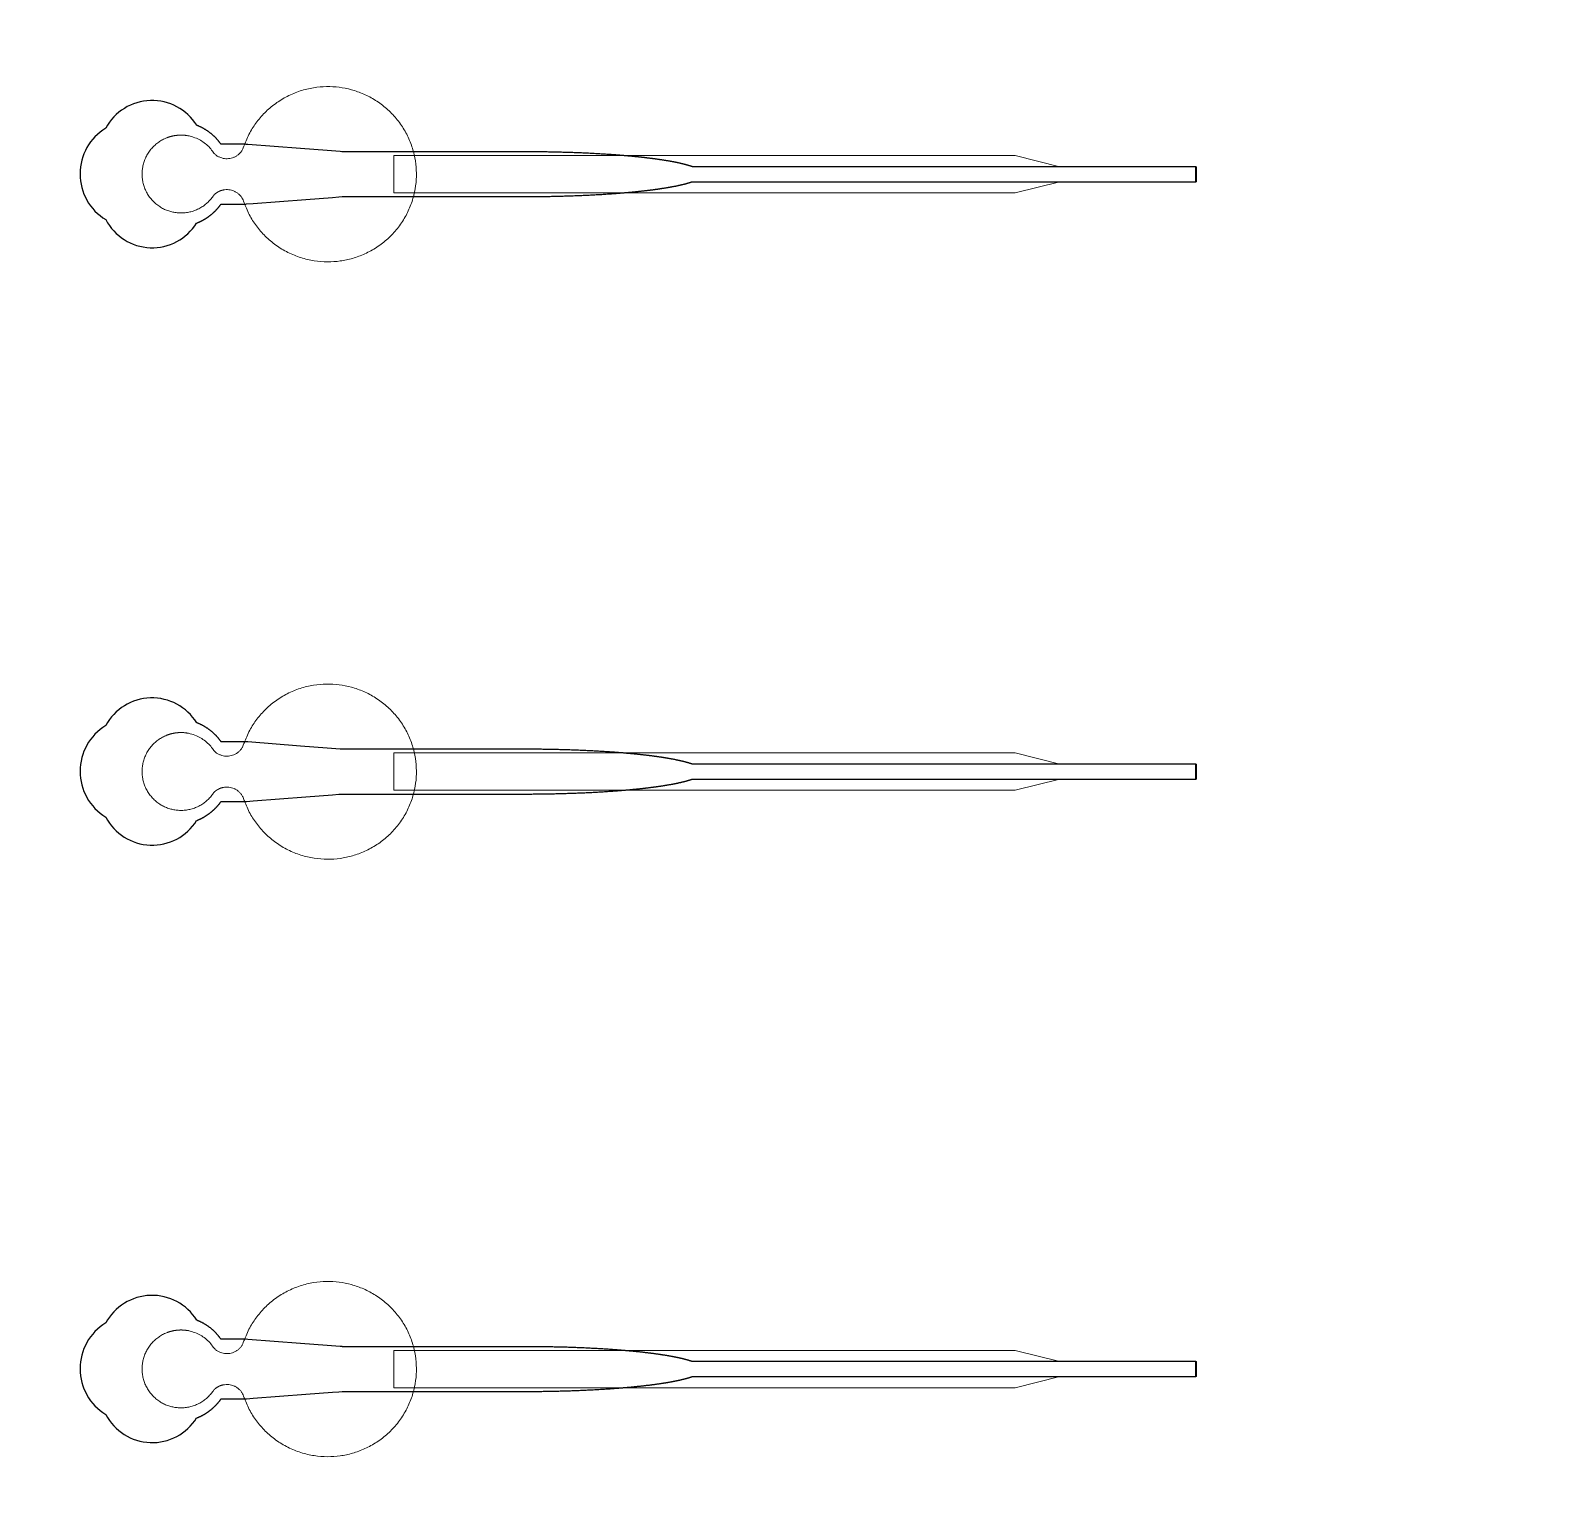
# Model space of a CAD drawing. Header units: inches. Extents: x -52997 to 52003, y -52254 to 52746.
# Drawn here: x 12272 to 17342, y 3389 to 8292 of the extents above; entities that cross this region are included whole.
import ezdxf

# ---------------------------------------------------------------- set-up
doc = ezdxf.new("R2010")
doc.units = ezdxf.units.IN
doc.header["$MEASUREMENT"] = 0
doc.layers.add('1', color=1, linetype='Continuous')
doc.layers.add('2', color=140, linetype='Continuous', lineweight=0)
doc.layers.add('3', color=90, linetype='Continuous', lineweight=0)

msp = doc.modelspace()

# ---------------------------------------------------------------- linework, layer by layer
at = {"layer": '1'}
for points in [[(-16283.4, -47485.7), (0, -47485.7), (16283.4, -47485.7, 5.999107)], [(-16250, -47285.7), (0, -47285.7), (16250, -47285.7, 5.986812)], [(-13685.8, -45485.7), (0, -45485.7), (13685.8, -45485.7, 6.794322)], [(12829.1, 7646.4), (12829.5, 7646.6), (12830.3, 7646.9), (12831.2, 7647.2), (12832, 7647.6), (12832.8, 7647.9), (12833.7, 7648.2), (12834.5, 7648.6), (12835.4, 7649), (12836.2, 7649.3), (12837.1, 7649.7), (12838, 7650.1), (12838.8, 7650.5), (12839.7, 7650.9), (12840.5, 7651.3), (12841.4, 7651.7), (12842.2, 7652.1), (12843.1, 7652.5), (12844, 7652.9), (12844.8, 7653.4), (12845.7, 7653.8), (12846.5, 7654.2), (12847.4, 7654.7), (12848.2, 7655.1), (12849.1, 7655.6), (12850, 7656.1), (12850.8, 7656.5), (12851.7, 7657), (12852.5, 7657.5), (12853.4, 7658), (12854.2, 7658.5), (12855.1, 7659), (12855.9, 7659.5), (12856.8, 7660), (12857.6, 7660.5), (12858.5, 7661), (12859.3, 7661.6), (12860.2, 7662.1), (12861, 7662.7), (12861.9, 7663.2), (12862.7, 7663.8), (12863.6, 7664.3), (12864.4, 7664.9), (12865.2, 7665.4), (12866.1, 7666), (12866.9, 7666.6), (12867.7, 7667.2), (12868.6, 7667.8), (12869.4, 7668.4), (12870.2, 7669), (12871, 7669.6), (12871.8, 7670.2), (12872.6, 7670.8), (12873.5, 7671.4), (12874.3, 7672), (12875.1, 7672.7), (12875.9, 7673.3), (12876.7, 7673.9), (12877.5, 7674.6), (12878.3, 7675.2), (12879, 7675.9), (12879.8, 7676.5), (12880.6, 7677.2), (12881.4, 7677.8), (12882.2, 7678.5), (12882.9, 7679.2), (12883.7, 7679.9), (12884.5, 7680.5), (12885.2, 7681.2), (12886, 7681.9), (12886.7, 7682.6), (12887.5, 7683.3), (12888.2, 7684), (12888.9, 7684.7), (12889.7, 7685.4), (12890.4, 7686.1), (12891.1, 7686.8), (12891.8, 7687.5), (12892.5, 7688.3), (12893.2, 7689), (12893.9, 7689.7), (12894.6, 7690.4), (12895.3, 7691.2), (12896, 7691.9), (12896.7, 7692.6), (12897.3, 7693.4), (12898, 7694.1), (12898.7, 7694.8), (12899.3, 7695.6), (12900, 7696.3), (12900.6, 7697.1), (12901.3, 7697.8), (12901.9, 7698.6), (12902.5, 7699.3), (12903.2, 7700.1), (12903.8, 7700.9), (12904.4, 7701.6), (12905, 7702.4), (12905.6, 7703.1), (12906.2, 7703.9), (12906.8, 7704.7), (12907.3, 7705.4), (12907.9, 7706.2), (12908.5, 7707), (12909, 7707.7), (12909.6, 7708.5), (12910.1, 7709.3), (12910.7, 7710), (12954.3, 7710), (12976.1, 7710), (12987, 7710), (12989.7, 7710), (12991, 7710), (12991.1, 7710), (12991.1, 7710), (12991.1, 7710), (12991.1, 7710), (12991.1, 7710.1), (12991.2, 7710.1), (12991.6, 7710.1), (12992.2, 7710.1), (12993.6, 7710.2), (12996.4, 7710.5), (13018.5, 7712.1), (13195.1, 7725.7), (13283.4, 7732.5), (13305.5, 7734.2), (13316.6, 7735), (13316.9, 7735), (13317, 7735), (13317, 7735), (13317.1, 7735), (13317.2, 7735), (13317.5, 7735), (13578, 7735), (13584.3, 7735), (13596.9, 7735), (13697.4, 7735), (13898.4, 7735), (13911, 7735), (13917.3, 7735), (13920.4, 7735), (13922, 7735), (13922.4, 7735), (13922.6, 7735), (13922.7, 7735), (13922.7, 7735), (13922.7, 7735), (13922.8, 7735), (13923.3, 7735), (13927.9, 7735.1), (13932.5, 7735.1), (13937.1, 7735.1), (13941.8, 7735.1), (13946.4, 7735.1), (13951.1, 7735.1), (13955.7, 7735.2), (13960.4, 7735.2), (13965.1, 7735.2), (13969.8, 7735.3), (13974.5, 7735.3), (13979.2, 7735.4), (13984, 7735.4), (13988.7, 7735.5), (13993.5, 7735.6), (13998.2, 7735.6), (14003, 7735.7), (14007.8, 7735.8), (14012.6, 7735.9), (14017.3, 7736), (14022.1, 7736.1), (14026.9, 7736.2), (14031.8, 7736.3), (14036.6, 7736.4), (14041.4, 7736.5), (14046.2, 7736.7), (14051, 7736.8), (14055.9, 7736.9), (14060.7, 7737.1), (14065.5, 7737.2), (14070.3, 7737.4), (14075.2, 7737.5), (14080, 7737.7), (14084.8, 7737.8), (14089.7, 7738), (14094.5, 7738.2), (14099.3, 7738.4), (14104.2, 7738.6), (14109, 7738.8), (14113.8, 7739), (14118.6, 7739.2), (14123.4, 7739.4), (14128.2, 7739.6), (14133, 7739.8), (14137.8, 7740), (14142.6, 7740.3), (14147.4, 7740.5), (14152.2, 7740.7), (14156.9, 7741), (14161.7, 7741.3), (14166.4, 7741.5), (14171.1, 7741.8), (14175.9, 7742), (14180.6, 7742.3), (14185.3, 7742.6), (14189.9, 7742.9), (14194.6, 7743.2), (14199.3, 7743.5), (14203.9, 7743.8), (14208.5, 7744.1), (14213.1, 7744.4), (14217.7, 7744.7), (14222.3, 7745.1), (14224.6, 7745.2), (14226.8, 7745.4), (14229.1, 7745.6), (14231.4, 7745.7), (14233.6, 7745.9), (14235.9, 7746.1), (14238.1, 7746.2), (14240.4, 7746.4), (14242.6, 7746.6), (14244.9, 7746.8), (14247.1, 7747), (14249.3, 7747.1), (14251.5, 7747.3), (14253.8, 7747.5), (14256, 7747.7), (14258.2, 7747.9), (14260.4, 7748.1), (14262.6, 7748.2), (14264.8, 7748.4), (14266.9, 7748.6), (14269.1, 7748.8), (14271.3, 7749), (14273.4, 7749.2), (14275.6, 7749.4), (14277.7, 7749.6), (14279.9, 7749.8), (14282, 7750), (14284.2, 7750.2), (14286.3, 7750.4), (14288.4, 7750.6), (14290.5, 7750.8), (14292.6, 7751), (14294.7, 7751.2), (14296.8, 7751.4), (14298.9, 7751.6), (14301, 7751.8), (14303, 7752), (14305.1, 7752.3), (14307.2, 7752.5), (14309.2, 7752.7), (14311.3, 7752.9), (14313.3, 7753.1), (14315.3, 7753.3), (14317.3, 7753.6), (14319.3, 7753.8), (14321.3, 7754), (14323.3, 7754.2), (14325.3, 7754.4), (14327.3, 7754.7), (14329.3, 7754.9), (14331.2, 7755.1), (14333.2, 7755.3), (14335.2, 7755.6), (14337.1, 7755.8), (14339, 7756), (14341, 7756.3), (14342.9, 7756.5), (14344.8, 7756.7), (14346.7, 7757), (14348.6, 7757.2), (14350.5, 7757.5), (14352.3, 7757.7), (14354.2, 7757.9), (14356, 7758.2), (14357.9, 7758.4), (14359.7, 7758.7), (14361.6, 7758.9), (14363.4, 7759.1), (14365.2, 7759.4), (14367, 7759.6), (14368.8, 7759.9), (14370.6, 7760.1), (14372.4, 7760.4), (14374.1, 7760.6), (14375.9, 7760.9), (14377.6, 7761.1), (14379.4, 7761.4), (14381.1, 7761.7), (14382.8, 7761.9), (14384.5, 7762.2), (14386.2, 7762.4), (14387.9, 7762.7), (14389.6, 7762.9), (14391.3, 7763.2), (14392.9, 7763.5), (14394.6, 7763.7), (14396.2, 7764), (14397.9, 7764.2), (14399.5, 7764.5), (14401.1, 7764.8), (14402.7, 7765), (14404.3, 7765.3), (14405.9, 7765.6), (14407.5, 7765.8), (14409, 7766.1), (14410.6, 7766.4), (14412.1, 7766.7), (14413.6, 7766.9), (14415.2, 7767.2), (14416.7, 7767.5), (14418.2, 7767.7), (14419.7, 7768), (14421.2, 7768.3), (14422.6, 7768.6), (14424.1, 7768.8), (14425.5, 7769.1), (14427, 7769.4), (14428.4, 7769.7), (14429.8, 7770), (14431.2, 7770.2), (14432.6, 7770.5), (14434, 7770.8), (14435.4, 7771.1), (14436.8, 7771.4), (14438.1, 7771.6), (14439.5, 7771.9), (14440.8, 7772.2), (14442.1, 7772.5), (14443.4, 7772.8), (14444.7, 7773.1), (14446, 7773.4), (14447.3, 7773.6), (14448.6, 7773.9), (14449.8, 7774.2), (14451.1, 7774.5), (14452.3, 7774.8), (14453.5, 7775.1), (14454.7, 7775.4), (14456, 7775.7), (14457.1, 7776), (14458.3, 7776.2), (14459.5, 7776.5), (14460.7, 7776.8), (14461.8, 7777.1), (14462.9, 7777.4), (14464.1, 7777.7), (14465.2, 7778), (14466.3, 7778.3), (14467.4, 7778.6), (14468.5, 7778.9), (14469.5, 7779.2), (14470.6, 7779.5), (14471.6, 7779.8), (14472.7, 7780.1), (14473.7, 7780.4), (14474.7, 7780.7), (14475.7, 7781), (14476.7, 7781.2), (14477.7, 7781.5), (14478.7, 7781.8), (14479.6, 7782.1), (14480.6, 7782.4), (14481.5, 7782.7), (14482.5, 7783), (14483.4, 7783.3), (14484.3, 7783.6), (14485.2, 7783.9), (14486.1, 7784.2), (14486.9, 7784.5), (14488.3, 7785), (16174, 7784.8), (16174, 7835), (14488.4, 7835), (14488.1, 7835.1), (14487.3, 7835.4), (14486.4, 7835.8), (14485.5, 7836.1), (14484.6, 7836.4), (14483.7, 7836.7), (14482.8, 7837), (14481.9, 7837.3), (14480.9, 7837.6), (14480, 7837.8), (14479, 7838.1), (14478.1, 7838.4), (14477.1, 7838.7), (14476.1, 7839), (14475.1, 7839.3), (14474.1, 7839.6), (14473, 7839.9), (14472, 7840.2), (14471, 7840.5), (14469.9, 7840.8), (14468.8, 7841.1), (14467.7, 7841.4), (14466.6, 7841.7), (14465.5, 7842), (14464.4, 7842.3), (14463.3, 7842.6), (14462.2, 7842.9), (14461, 7843.2), (14459.9, 7843.5), (14458.7, 7843.8), (14457.5, 7844.1), (14456.3, 7844.4), (14455.1, 7844.6), (14453.9, 7844.9), (14452.7, 7845.2), (14451.4, 7845.5), (14450.2, 7845.8), (14448.9, 7846.1), (14447.7, 7846.4), (14446.4, 7846.7), (14445.1, 7847), (14443.8, 7847.2), (14442.5, 7847.5), (14441.1, 7847.8), (14439.8, 7848.1), (14438.5, 7848.4), (14437.1, 7848.7), (14435.8, 7848.9), (14434.4, 7849.2), (14433, 7849.5), (14431.6, 7849.8), (14430.2, 7850.1), (14428.8, 7850.3), (14427.3, 7850.6), (14425.9, 7850.9), (14424.4, 7851.2), (14423, 7851.5), (14421.5, 7851.7), (14420, 7852), (14418.5, 7852.3), (14417, 7852.6), (14415.5, 7852.8), (14414, 7853.1), (14412.5, 7853.4), (14410.9, 7853.7), (14409.4, 7853.9), (14407.8, 7854.2), (14406.2, 7854.5), (14404.7, 7854.7), (14403.1, 7855), (14401.5, 7855.3), (14399.8, 7855.5), (14398.2, 7855.8), (14396.6, 7856.1), (14394.9, 7856.3), (14393.3, 7856.6), (14391.6, 7856.8), (14390, 7857.1), (14388.3, 7857.4), (14386.6, 7857.6), (14384.9, 7857.9), (14383.2, 7858.1), (14381.5, 7858.4), (14379.7, 7858.6), (14378, 7858.9), (14376.2, 7859.2), (14374.5, 7859.4), (14372.7, 7859.7), (14370.9, 7859.9), (14369.2, 7860.2), (14367.4, 7860.4), (14365.6, 7860.7), (14363.8, 7860.9), (14361.9, 7861.1), (14360.1, 7861.4), (14358.3, 7861.6), (14356.4, 7861.9), (14354.6, 7862.1), (14352.7, 7862.4), (14350.8, 7862.6), (14349, 7862.8), (14347.1, 7863.1), (14345.2, 7863.3), (14343.3, 7863.5), (14341.3, 7863.8), (14339.4, 7864), (14337.5, 7864.2), (14335.6, 7864.5), (14333.6, 7864.7), (14331.7, 7864.9), (14329.7, 7865.2), (14327.7, 7865.4), (14325.7, 7865.6), (14323.8, 7865.8), (14321.8, 7866.1), (14319.8, 7866.3), (14317.7, 7866.5), (14315.7, 7866.7), (14313.7, 7866.9), (14311.7, 7867.2), (14309.6, 7867.4), (14307.6, 7867.6), (14305.5, 7867.8), (14303.5, 7868), (14301.4, 7868.2), (14299.3, 7868.4), (14297.3, 7868.6), (14295.2, 7868.9), (14293.1, 7869.1), (14291, 7869.3), (14288.9, 7869.5), (14286.8, 7869.7), (14284.6, 7869.9), (14282.5, 7870.1), (14280.4, 7870.3), (14278.2, 7870.5), (14276.1, 7870.7), (14273.9, 7870.9), (14271.8, 7871.1), (14269.6, 7871.2), (14267.4, 7871.4), (14265.3, 7871.6), (14263.1, 7871.8), (14260.9, 7872), (14258.7, 7872.2), (14256.5, 7872.4), (14254.3, 7872.6), (14252.1, 7872.7), (14249.9, 7872.9), (14247.7, 7873.1), (14245.4, 7873.3), (14243.2, 7873.5), (14241, 7873.6), (14238.7, 7873.8), (14236.5, 7874), (14234.2, 7874.2), (14232, 7874.3), (14229.7, 7874.5), (14227.5, 7874.7), (14225.2, 7874.8), (14220.6, 7875.2), (14216.1, 7875.5), (14211.5, 7875.8), (14206.9, 7876.1), (14202.3, 7876.4), (14197.6, 7876.7), (14193, 7877), (14188.3, 7877.3), (14183.7, 7877.6), (14179, 7877.9), (14174.3, 7878.1), (14169.6, 7878.4), (14164.9, 7878.7), (14160.1, 7878.9), (14155.4, 7879.2), (14150.6, 7879.4), (14145.9, 7879.7), (14141.1, 7879.9), (14136.4, 7880.1), (14131.6, 7880.4), (14126.8, 7880.6), (14122, 7880.8), (14117.2, 7881), (14112.4, 7881.2), (14107.6, 7881.4), (14102.8, 7881.6), (14098, 7881.8), (14093.2, 7882), (14088.4, 7882.1), (14083.6, 7882.3), (14078.8, 7882.5), (14074, 7882.6), (14069.2, 7882.8), (14064.4, 7882.9), (14059.6, 7883.1), (14054.8, 7883.2), (14050, 7883.3), (14045.2, 7883.5), (14040.4, 7883.6), (14035.6, 7883.7), (14030.8, 7883.8), (14026, 7883.9), (14021.2, 7884), (14016.5, 7884.1), (14011.7, 7884.2), (14007, 7884.3), (14002.2, 7884.4), (13997.5, 7884.5), (13992.7, 7884.5), (13988, 7884.6), (13983.3, 7884.7), (13978.6, 7884.7), (13973.9, 7884.8), (13969.2, 7884.8), (13964.6, 7884.9), (13959.9, 7884.9), (13955.3, 7884.9), (13950.6, 7885), (13946, 7885), (13941.4, 7885), (13936.8, 7885), (13934.5, 7885), (13933.9, 7885), (13933.7, 7885), (13933.5, 7885), (13933.3, 7885), (13931.7, 7885), (13925.3, 7885), (13912.6, 7885), (13861.6, 7885), (13657.7, 7885), (13606.7, 7885), (13581.2, 7885), (13574.8, 7885), (13573.2, 7885), (13317.5, 7885), (13317.1, 7885), (13317, 7885), (13317, 7885), (13316.9, 7885), (13316.9, 7885), (13316.5, 7885.1), (13315.1, 7885.2), (13309.6, 7885.6), (13265.5, 7889), (13177.1, 7895.8), (13000.5, 7909.3), (12995, 7909.8), (12992.2, 7910), (12991.5, 7910), (12991.2, 7910), (12991.1, 7910), (12991.1, 7910), (12991.1, 7910), (12991.1, 7910), (12991.1, 7910), (12991, 7910), (12990.7, 7910), (12988, 7910), (12982.5, 7910), (12971.6, 7910), (12949.8, 7910), (12928, 7910), (12917.1, 7910), (12911.7, 7910), (12911, 7910), (12910.8, 7910), (12910.7, 7910), (12910.7, 7910), (12910.7, 7910), (12910.7, 7910), (12910.7, 7910.1), (12910.3, 7910.6), (12909.5, 7911.8), (12908.7, 7912.9), (12907.8, 7914), (12907, 7915.1), (12906.1, 7916.2), (12905.3, 7917.4), (12904.4, 7918.5), (12903.5, 7919.6), (12902.6, 7920.7), (12901.7, 7921.8), (12900.8, 7922.9), (12899.8, 7924), (12898.9, 7925.1), (12897.9, 7926.2), (12896.9, 7927.3), (12896, 7928.3), (12895, 7929.4), (12893.9, 7930.5), (12892.9, 7931.6), (12891.9, 7932.6), (12890.8, 7933.7), (12889.8, 7934.7), (12888.7, 7935.8), (12887.6, 7936.8), (12886.5, 7937.8), (12885.4, 7938.9), (12884.3, 7939.9), (12883.1, 7940.9), (12882, 7941.9), (12880.8, 7942.9), (12879.7, 7943.9), (12878.5, 7944.9), (12877.3, 7945.8), (12876.1, 7946.8), (12874.9, 7947.7), (12873.7, 7948.7), (12872.4, 7949.6), (12871.2, 7950.6), (12869.9, 7951.5), (12868.7, 7952.4), (12867.4, 7953.3), (12866.1, 7954.2), (12864.9, 7955.1), (12863.6, 7955.9), (12862.3, 7956.8), (12860.9, 7957.6), (12859.6, 7958.5), (12858.3, 7959.3), (12857, 7960.1), (12855.6, 7960.9), (12854.3, 7961.7), (12852.9, 7962.5), (12851.5, 7963.2), (12850.2, 7964), (12848.8, 7964.7), (12847.4, 7965.5), (12846, 7966.2), (12844.6, 7966.9), (12843.2, 7967.6), (12841.8, 7968.2), (12840.4, 7968.9), (12839, 7969.6), (12837.6, 7970.2), (12836.2, 7970.8), (12834.7, 7971.4), (12833.3, 7972), (12831.9, 7972.6), (12830.4, 7973.2), (12829.2, 7973.6, 0.576044), (12524.6, 7964.3, 0.560065), (12524.6, 7657.8, 0.578435)], [(12829.1, 5646.4), (12829.5, 5646.6), (12830.3, 5646.9), (12831.2, 5647.2), (12832, 5647.6), (12832.8, 5647.9), (12833.7, 5648.2), (12834.5, 5648.6), (12835.4, 5649), (12836.2, 5649.3), (12837.1, 5649.7), (12838, 5650.1), (12838.8, 5650.5), (12839.7, 5650.9), (12840.5, 5651.3), (12841.4, 5651.7), (12842.2, 5652.1), (12843.1, 5652.5), (12844, 5652.9), (12844.8, 5653.4), (12845.7, 5653.8), (12846.5, 5654.2), (12847.4, 5654.7), (12848.2, 5655.1), (12849.1, 5655.6), (12850, 5656.1), (12850.8, 5656.5), (12851.7, 5657), (12852.5, 5657.5), (12853.4, 5658), (12854.2, 5658.5), (12855.1, 5659), (12855.9, 5659.5), (12856.8, 5660), (12857.6, 5660.5), (12858.5, 5661), (12859.3, 5661.6), (12860.2, 5662.1), (12861, 5662.7), (12861.9, 5663.2), (12862.7, 5663.8), (12863.6, 5664.3), (12864.4, 5664.9), (12865.2, 5665.4), (12866.1, 5666), (12866.9, 5666.6), (12867.7, 5667.2), (12868.6, 5667.8), (12869.4, 5668.4), (12870.2, 5669), (12871, 5669.6), (12871.8, 5670.2), (12872.6, 5670.8), (12873.5, 5671.4), (12874.3, 5672), (12875.1, 5672.7), (12875.9, 5673.3), (12876.7, 5673.9), (12877.5, 5674.6), (12878.3, 5675.2), (12879, 5675.9), (12879.8, 5676.5), (12880.6, 5677.2), (12881.4, 5677.8), (12882.2, 5678.5), (12882.9, 5679.2), (12883.7, 5679.9), (12884.5, 5680.5), (12885.2, 5681.2), (12886, 5681.9), (12886.7, 5682.6), (12887.5, 5683.3), (12888.2, 5684), (12888.9, 5684.7), (12889.7, 5685.4), (12890.4, 5686.1), (12891.1, 5686.8), (12891.8, 5687.5), (12892.5, 5688.3), (12893.2, 5689), (12893.9, 5689.7), (12894.6, 5690.4), (12895.3, 5691.2), (12896, 5691.9), (12896.7, 5692.6), (12897.3, 5693.4), (12898, 5694.1), (12898.7, 5694.8), (12899.3, 5695.6), (12900, 5696.3), (12900.6, 5697.1), (12901.3, 5697.8), (12901.9, 5698.6), (12902.5, 5699.3), (12903.2, 5700.1), (12903.8, 5700.9), (12904.4, 5701.6), (12905, 5702.4), (12905.6, 5703.1), (12906.2, 5703.9), (12906.8, 5704.7), (12907.3, 5705.4), (12907.9, 5706.2), (12908.5, 5707), (12909, 5707.7), (12909.6, 5708.5), (12910.1, 5709.3), (12910.7, 5710), (12954.3, 5710), (12976.1, 5710), (12987, 5710), (12989.7, 5710), (12991, 5710), (12991.1, 5710), (12991.1, 5710), (12991.1, 5710), (12991.1, 5710), (12991.1, 5710.1), (12991.2, 5710.1), (12991.6, 5710.1), (12992.2, 5710.1), (12993.6, 5710.2), (12996.4, 5710.5), (13018.5, 5712.1), (13195.1, 5725.7), (13283.4, 5732.5), (13305.5, 5734.2), (13316.6, 5735), (13316.9, 5735), (13317, 5735), (13317, 5735), (13317.1, 5735), (13317.2, 5735), (13317.5, 5735), (13578, 5735), (13584.3, 5735), (13596.9, 5735), (13697.4, 5735), (13898.4, 5735), (13911, 5735), (13917.3, 5735), (13920.4, 5735), (13922, 5735), (13922.4, 5735), (13922.6, 5735), (13922.7, 5735), (13922.7, 5735), (13922.7, 5735), (13922.8, 5735), (13923.3, 5735), (13927.9, 5735.1), (13932.5, 5735.1), (13937.1, 5735.1), (13941.8, 5735.1), (13946.4, 5735.1), (13951.1, 5735.1), (13955.7, 5735.2), (13960.4, 5735.2), (13965.1, 5735.2), (13969.8, 5735.3), (13974.5, 5735.3), (13979.2, 5735.4), (13984, 5735.4), (13988.7, 5735.5), (13993.5, 5735.6), (13998.2, 5735.6), (14003, 5735.7), (14007.8, 5735.8), (14012.6, 5735.9), (14017.3, 5736), (14022.1, 5736.1), (14026.9, 5736.2), (14031.8, 5736.3), (14036.6, 5736.4), (14041.4, 5736.5), (14046.2, 5736.7), (14051, 5736.8), (14055.9, 5736.9), (14060.7, 5737.1), (14065.5, 5737.2), (14070.3, 5737.4), (14075.2, 5737.5), (14080, 5737.7), (14084.8, 5737.8), (14089.7, 5738), (14094.5, 5738.2), (14099.3, 5738.4), (14104.2, 5738.6), (14109, 5738.8), (14113.8, 5739), (14118.6, 5739.2), (14123.4, 5739.4), (14128.2, 5739.6), (14133, 5739.8), (14137.8, 5740), (14142.6, 5740.3), (14147.4, 5740.5), (14152.2, 5740.7), (14156.9, 5741), (14161.7, 5741.3), (14166.4, 5741.5), (14171.1, 5741.8), (14175.9, 5742), (14180.6, 5742.3), (14185.3, 5742.6), (14189.9, 5742.9), (14194.6, 5743.2), (14199.3, 5743.5), (14203.9, 5743.8), (14208.5, 5744.1), (14213.1, 5744.4), (14217.7, 5744.7), (14222.3, 5745.1), (14224.6, 5745.2), (14226.8, 5745.4), (14229.1, 5745.6), (14231.4, 5745.7), (14233.6, 5745.9), (14235.9, 5746.1), (14238.1, 5746.2), (14240.4, 5746.4), (14242.6, 5746.6), (14244.9, 5746.8), (14247.1, 5747), (14249.3, 5747.1), (14251.5, 5747.3), (14253.8, 5747.5), (14256, 5747.7), (14258.2, 5747.9), (14260.4, 5748.1), (14262.6, 5748.2), (14264.8, 5748.4), (14266.9, 5748.6), (14269.1, 5748.8), (14271.3, 5749), (14273.4, 5749.2), (14275.6, 5749.4), (14277.7, 5749.6), (14279.9, 5749.8), (14282, 5750), (14284.2, 5750.2), (14286.3, 5750.4), (14288.4, 5750.6), (14290.5, 5750.8), (14292.6, 5751), (14294.7, 5751.2), (14296.8, 5751.4), (14298.9, 5751.6), (14301, 5751.8), (14303, 5752), (14305.1, 5752.3), (14307.2, 5752.5), (14309.2, 5752.7), (14311.3, 5752.9), (14313.3, 5753.1), (14315.3, 5753.3), (14317.3, 5753.6), (14319.3, 5753.8), (14321.3, 5754), (14323.3, 5754.2), (14325.3, 5754.4), (14327.3, 5754.7), (14329.3, 5754.9), (14331.2, 5755.1), (14333.2, 5755.3), (14335.2, 5755.6), (14337.1, 5755.8), (14339, 5756), (14341, 5756.3), (14342.9, 5756.5), (14344.8, 5756.7), (14346.7, 5757), (14348.6, 5757.2), (14350.5, 5757.5), (14352.3, 5757.7), (14354.2, 5757.9), (14356, 5758.2), (14357.9, 5758.4), (14359.7, 5758.7), (14361.6, 5758.9), (14363.4, 5759.1), (14365.2, 5759.4), (14367, 5759.6), (14368.8, 5759.9), (14370.6, 5760.1), (14372.4, 5760.4), (14374.1, 5760.6), (14375.9, 5760.9), (14377.6, 5761.1), (14379.4, 5761.4), (14381.1, 5761.7), (14382.8, 5761.9), (14384.5, 5762.2), (14386.2, 5762.4), (14387.9, 5762.7), (14389.6, 5762.9), (14391.3, 5763.2), (14392.9, 5763.5), (14394.6, 5763.7), (14396.2, 5764), (14397.9, 5764.2), (14399.5, 5764.5), (14401.1, 5764.8), (14402.7, 5765), (14404.3, 5765.3), (14405.9, 5765.6), (14407.5, 5765.8), (14409, 5766.1), (14410.6, 5766.4), (14412.1, 5766.7), (14413.6, 5766.9), (14415.2, 5767.2), (14416.7, 5767.5), (14418.2, 5767.7), (14419.7, 5768), (14421.2, 5768.3), (14422.6, 5768.6), (14424.1, 5768.8), (14425.5, 5769.1), (14427, 5769.4), (14428.4, 5769.7), (14429.8, 5770), (14431.2, 5770.2), (14432.6, 5770.5), (14434, 5770.8), (14435.4, 5771.1), (14436.8, 5771.4), (14438.1, 5771.6), (14439.5, 5771.9), (14440.8, 5772.2), (14442.1, 5772.5), (14443.4, 5772.8), (14444.7, 5773.1), (14446, 5773.4), (14447.3, 5773.6), (14448.6, 5773.9), (14449.8, 5774.2), (14451.1, 5774.5), (14452.3, 5774.8), (14453.5, 5775.1), (14454.7, 5775.4), (14456, 5775.7), (14457.1, 5776), (14458.3, 5776.2), (14459.5, 5776.5), (14460.7, 5776.8), (14461.8, 5777.1), (14462.9, 5777.4), (14464.1, 5777.7), (14465.2, 5778), (14466.3, 5778.3), (14467.4, 5778.6), (14468.5, 5778.9), (14469.5, 5779.2), (14470.6, 5779.5), (14471.6, 5779.8), (14472.7, 5780.1), (14473.7, 5780.4), (14474.7, 5780.7), (14475.7, 5781), (14476.7, 5781.2), (14477.7, 5781.5), (14478.7, 5781.8), (14479.6, 5782.1), (14480.6, 5782.4), (14481.5, 5782.7), (14482.5, 5783), (14483.4, 5783.3), (14484.3, 5783.6), (14485.2, 5783.9), (14486.1, 5784.2), (14486.9, 5784.5), (14488.3, 5785), (16174, 5784.8), (16174, 5835), (14488.4, 5835), (14488.1, 5835.1), (14487.3, 5835.4), (14486.4, 5835.8), (14485.5, 5836.1), (14484.6, 5836.4), (14483.7, 5836.7), (14482.8, 5837), (14481.9, 5837.3), (14480.9, 5837.6), (14480, 5837.8), (14479, 5838.1), (14478.1, 5838.4), (14477.1, 5838.7), (14476.1, 5839), (14475.1, 5839.3), (14474.1, 5839.6), (14473, 5839.9), (14472, 5840.2), (14471, 5840.5), (14469.9, 5840.8), (14468.8, 5841.1), (14467.7, 5841.4), (14466.6, 5841.7), (14465.5, 5842), (14464.4, 5842.3), (14463.3, 5842.6), (14462.2, 5842.9), (14461, 5843.2), (14459.9, 5843.5), (14458.7, 5843.8), (14457.5, 5844.1), (14456.3, 5844.4), (14455.1, 5844.6), (14453.9, 5844.9), (14452.7, 5845.2), (14451.4, 5845.5), (14450.2, 5845.8), (14448.9, 5846.1), (14447.7, 5846.4), (14446.4, 5846.7), (14445.1, 5847), (14443.8, 5847.2), (14442.5, 5847.5), (14441.1, 5847.8), (14439.8, 5848.1), (14438.5, 5848.4), (14437.1, 5848.7), (14435.8, 5848.9), (14434.4, 5849.2), (14433, 5849.5), (14431.6, 5849.8), (14430.2, 5850.1), (14428.8, 5850.3), (14427.3, 5850.6), (14425.9, 5850.9), (14424.4, 5851.2), (14423, 5851.5), (14421.5, 5851.7), (14420, 5852), (14418.5, 5852.3), (14417, 5852.6), (14415.5, 5852.8), (14414, 5853.1), (14412.5, 5853.4), (14410.9, 5853.7), (14409.4, 5853.9), (14407.8, 5854.2), (14406.2, 5854.5), (14404.7, 5854.7), (14403.1, 5855), (14401.5, 5855.3), (14399.8, 5855.5), (14398.2, 5855.8), (14396.6, 5856.1), (14394.9, 5856.3), (14393.3, 5856.6), (14391.6, 5856.8), (14390, 5857.1), (14388.3, 5857.4), (14386.6, 5857.6), (14384.9, 5857.9), (14383.2, 5858.1), (14381.5, 5858.4), (14379.7, 5858.6), (14378, 5858.9), (14376.2, 5859.2), (14374.5, 5859.4), (14372.7, 5859.7), (14370.9, 5859.9), (14369.2, 5860.2), (14367.4, 5860.4), (14365.6, 5860.7), (14363.8, 5860.9), (14361.9, 5861.1), (14360.1, 5861.4), (14358.3, 5861.6), (14356.4, 5861.9), (14354.6, 5862.1), (14352.7, 5862.4), (14350.8, 5862.6), (14349, 5862.8), (14347.1, 5863.1), (14345.2, 5863.3), (14343.3, 5863.5), (14341.3, 5863.8), (14339.4, 5864), (14337.5, 5864.2), (14335.6, 5864.5), (14333.6, 5864.7), (14331.7, 5864.9), (14329.7, 5865.2), (14327.7, 5865.4), (14325.7, 5865.6), (14323.8, 5865.8), (14321.8, 5866.1), (14319.8, 5866.3), (14317.7, 5866.5), (14315.7, 5866.7), (14313.7, 5866.9), (14311.7, 5867.2), (14309.6, 5867.4), (14307.6, 5867.6), (14305.5, 5867.8), (14303.5, 5868), (14301.4, 5868.2), (14299.3, 5868.4), (14297.3, 5868.6), (14295.2, 5868.9), (14293.1, 5869.1), (14291, 5869.3), (14288.9, 5869.5), (14286.8, 5869.7), (14284.6, 5869.9), (14282.5, 5870.1), (14280.4, 5870.3), (14278.2, 5870.5), (14276.1, 5870.7), (14273.9, 5870.9), (14271.8, 5871.1), (14269.6, 5871.2), (14267.4, 5871.4), (14265.3, 5871.6), (14263.1, 5871.8), (14260.9, 5872), (14258.7, 5872.2), (14256.5, 5872.4), (14254.3, 5872.6), (14252.1, 5872.7), (14249.9, 5872.9), (14247.7, 5873.1), (14245.4, 5873.3), (14243.2, 5873.5), (14241, 5873.6), (14238.7, 5873.8), (14236.5, 5874), (14234.2, 5874.2), (14232, 5874.3), (14229.7, 5874.5), (14227.5, 5874.7), (14225.2, 5874.8), (14220.6, 5875.2), (14216.1, 5875.5), (14211.5, 5875.8), (14206.9, 5876.1), (14202.3, 5876.4), (14197.6, 5876.7), (14193, 5877), (14188.3, 5877.3), (14183.7, 5877.6), (14179, 5877.9), (14174.3, 5878.1), (14169.6, 5878.4), (14164.9, 5878.7), (14160.1, 5878.9), (14155.4, 5879.2), (14150.6, 5879.4), (14145.9, 5879.7), (14141.1, 5879.9), (14136.4, 5880.1), (14131.6, 5880.4), (14126.8, 5880.6), (14122, 5880.8), (14117.2, 5881), (14112.4, 5881.2), (14107.6, 5881.4), (14102.8, 5881.6), (14098, 5881.8), (14093.2, 5882), (14088.4, 5882.1), (14083.6, 5882.3), (14078.8, 5882.5), (14074, 5882.6), (14069.2, 5882.8), (14064.4, 5882.9), (14059.6, 5883.1), (14054.8, 5883.2), (14050, 5883.3), (14045.2, 5883.5), (14040.4, 5883.6), (14035.6, 5883.7), (14030.8, 5883.8), (14026, 5883.9), (14021.2, 5884), (14016.5, 5884.1), (14011.7, 5884.2), (14007, 5884.3), (14002.2, 5884.4), (13997.5, 5884.5), (13992.7, 5884.5), (13988, 5884.6), (13983.3, 5884.7), (13978.6, 5884.7), (13973.9, 5884.8), (13969.2, 5884.8), (13964.6, 5884.9), (13959.9, 5884.9), (13955.3, 5884.9), (13950.6, 5885), (13946, 5885), (13941.4, 5885), (13936.8, 5885), (13934.5, 5885), (13933.9, 5885), (13933.7, 5885), (13933.5, 5885), (13933.3, 5885), (13931.7, 5885), (13925.3, 5885), (13912.6, 5885), (13861.6, 5885), (13657.7, 5885), (13606.7, 5885), (13581.2, 5885), (13574.8, 5885), (13573.2, 5885), (13317.5, 5885), (13317.1, 5885), (13317, 5885), (13317, 5885), (13316.9, 5885), (13316.9, 5885), (13316.5, 5885.1), (13315.1, 5885.2), (13309.6, 5885.6), (13265.5, 5889), (13177.1, 5895.8), (13000.5, 5909.3), (12995, 5909.8), (12992.2, 5910), (12991.5, 5910), (12991.2, 5910), (12991.1, 5910), (12991.1, 5910), (12991.1, 5910), (12991.1, 5910), (12991.1, 5910), (12991, 5910), (12990.7, 5910), (12988, 5910), (12982.5, 5910), (12971.6, 5910), (12949.8, 5910), (12928, 5910), (12917.1, 5910), (12911.7, 5910), (12911, 5910), (12910.8, 5910), (12910.7, 5910), (12910.7, 5910), (12910.7, 5910), (12910.7, 5910), (12910.7, 5910.1), (12910.3, 5910.6), (12909.5, 5911.8), (12908.7, 5912.9), (12907.8, 5914), (12907, 5915.1), (12906.1, 5916.2), (12905.3, 5917.4), (12904.4, 5918.5), (12903.5, 5919.6), (12902.6, 5920.7), (12901.7, 5921.8), (12900.8, 5922.9), (12899.8, 5924), (12898.9, 5925.1), (12897.9, 5926.2), (12896.9, 5927.3), (12896, 5928.3), (12895, 5929.4), (12893.9, 5930.5), (12892.9, 5931.6), (12891.9, 5932.6), (12890.8, 5933.7), (12889.8, 5934.7), (12888.7, 5935.8), (12887.6, 5936.8), (12886.5, 5937.8), (12885.4, 5938.9), (12884.3, 5939.9), (12883.1, 5940.9), (12882, 5941.9), (12880.8, 5942.9), (12879.7, 5943.9), (12878.5, 5944.9), (12877.3, 5945.8), (12876.1, 5946.8), (12874.9, 5947.7), (12873.7, 5948.7), (12872.4, 5949.6), (12871.2, 5950.6), (12869.9, 5951.5), (12868.7, 5952.4), (12867.4, 5953.3), (12866.1, 5954.2), (12864.9, 5955.1), (12863.6, 5955.9), (12862.3, 5956.8), (12860.9, 5957.6), (12859.6, 5958.5), (12858.3, 5959.3), (12857, 5960.1), (12855.6, 5960.9), (12854.3, 5961.7), (12852.9, 5962.5), (12851.5, 5963.2), (12850.2, 5964), (12848.8, 5964.7), (12847.4, 5965.5), (12846, 5966.2), (12844.6, 5966.9), (12843.2, 5967.6), (12841.8, 5968.2), (12840.4, 5968.9), (12839, 5969.6), (12837.6, 5970.2), (12836.2, 5970.8), (12834.7, 5971.4), (12833.3, 5972), (12831.9, 5972.6), (12830.4, 5973.2), (12829.2, 5973.6, 0.576044), (12524.6, 5964.3, 0.560065), (12524.6, 5657.8, 0.578435)], [(12829.1, 3646.4), (12829.5, 3646.6), (12830.3, 3646.9), (12831.2, 3647.2), (12832, 3647.6), (12832.8, 3647.9), (12833.7, 3648.2), (12834.5, 3648.6), (12835.4, 3649), (12836.2, 3649.3), (12837.1, 3649.7), (12838, 3650.1), (12838.8, 3650.5), (12839.7, 3650.9), (12840.5, 3651.3), (12841.4, 3651.7), (12842.2, 3652.1), (12843.1, 3652.5), (12844, 3652.9), (12844.8, 3653.4), (12845.7, 3653.8), (12846.5, 3654.2), (12847.4, 3654.7), (12848.2, 3655.1), (12849.1, 3655.6), (12850, 3656.1), (12850.8, 3656.5), (12851.7, 3657), (12852.5, 3657.5), (12853.4, 3658), (12854.2, 3658.5), (12855.1, 3659), (12855.9, 3659.5), (12856.8, 3660), (12857.6, 3660.5), (12858.5, 3661), (12859.3, 3661.6), (12860.2, 3662.1), (12861, 3662.7), (12861.9, 3663.2), (12862.7, 3663.8), (12863.6, 3664.3), (12864.4, 3664.9), (12865.2, 3665.4), (12866.1, 3666), (12866.9, 3666.6), (12867.7, 3667.2), (12868.6, 3667.8), (12869.4, 3668.4), (12870.2, 3669), (12871, 3669.6), (12871.8, 3670.2), (12872.6, 3670.8), (12873.5, 3671.4), (12874.3, 3672), (12875.1, 3672.7), (12875.9, 3673.3), (12876.7, 3673.9), (12877.5, 3674.6), (12878.3, 3675.2), (12879, 3675.9), (12879.8, 3676.5), (12880.6, 3677.2), (12881.4, 3677.8), (12882.2, 3678.5), (12882.9, 3679.2), (12883.7, 3679.9), (12884.5, 3680.5), (12885.2, 3681.2), (12886, 3681.9), (12886.7, 3682.6), (12887.5, 3683.3), (12888.2, 3684), (12888.9, 3684.7), (12889.7, 3685.4), (12890.4, 3686.1), (12891.1, 3686.8), (12891.8, 3687.5), (12892.5, 3688.3), (12893.2, 3689), (12893.9, 3689.7), (12894.6, 3690.4), (12895.3, 3691.2), (12896, 3691.9), (12896.7, 3692.6), (12897.3, 3693.4), (12898, 3694.1), (12898.7, 3694.8), (12899.3, 3695.6), (12900, 3696.3), (12900.6, 3697.1), (12901.3, 3697.8), (12901.9, 3698.6), (12902.5, 3699.3), (12903.2, 3700.1), (12903.8, 3700.9), (12904.4, 3701.6), (12905, 3702.4), (12905.6, 3703.1), (12906.2, 3703.9), (12906.8, 3704.7), (12907.3, 3705.4), (12907.9, 3706.2), (12908.5, 3707), (12909, 3707.7), (12909.6, 3708.5), (12910.1, 3709.3), (12910.7, 3710), (12954.3, 3710), (12976.1, 3710), (12987, 3710), (12989.7, 3710), (12991, 3710), (12991.1, 3710), (12991.1, 3710), (12991.1, 3710), (12991.1, 3710), (12991.1, 3710.1), (12991.2, 3710.1), (12991.6, 3710.1), (12992.2, 3710.1), (12993.6, 3710.2), (12996.4, 3710.5), (13018.5, 3712.1), (13195.1, 3725.7), (13283.4, 3732.5), (13305.5, 3734.2), (13316.6, 3735), (13316.9, 3735), (13317, 3735), (13317, 3735), (13317.1, 3735), (13317.2, 3735), (13317.5, 3735), (13578, 3735), (13584.3, 3735), (13596.9, 3735), (13697.4, 3735), (13898.4, 3735), (13911, 3735), (13917.3, 3735), (13920.4, 3735), (13922, 3735), (13922.4, 3735), (13922.6, 3735), (13922.7, 3735), (13922.7, 3735), (13922.7, 3735), (13922.8, 3735), (13923.3, 3735), (13927.9, 3735.1), (13932.5, 3735.1), (13937.1, 3735.1), (13941.8, 3735.1), (13946.4, 3735.1), (13951.1, 3735.1), (13955.7, 3735.2), (13960.4, 3735.2), (13965.1, 3735.2), (13969.8, 3735.3), (13974.5, 3735.3), (13979.2, 3735.4), (13984, 3735.4), (13988.7, 3735.5), (13993.5, 3735.6), (13998.2, 3735.6), (14003, 3735.7), (14007.8, 3735.8), (14012.6, 3735.9), (14017.3, 3736), (14022.1, 3736.1), (14026.9, 3736.2), (14031.8, 3736.3), (14036.6, 3736.4), (14041.4, 3736.5), (14046.2, 3736.7), (14051, 3736.8), (14055.9, 3736.9), (14060.7, 3737.1), (14065.5, 3737.2), (14070.3, 3737.4), (14075.2, 3737.5), (14080, 3737.7), (14084.8, 3737.8), (14089.7, 3738), (14094.5, 3738.2), (14099.3, 3738.4), (14104.2, 3738.6), (14109, 3738.8), (14113.8, 3739), (14118.6, 3739.2), (14123.4, 3739.4), (14128.2, 3739.6), (14133, 3739.8), (14137.8, 3740), (14142.6, 3740.3), (14147.4, 3740.5), (14152.2, 3740.7), (14156.9, 3741), (14161.7, 3741.3), (14166.4, 3741.5), (14171.1, 3741.8), (14175.9, 3742), (14180.6, 3742.3), (14185.3, 3742.6), (14189.9, 3742.9), (14194.6, 3743.2), (14199.3, 3743.5), (14203.9, 3743.8), (14208.5, 3744.1), (14213.1, 3744.4), (14217.7, 3744.7), (14222.3, 3745.1), (14224.6, 3745.2), (14226.8, 3745.4), (14229.1, 3745.6), (14231.4, 3745.7), (14233.6, 3745.9), (14235.9, 3746.1), (14238.1, 3746.2), (14240.4, 3746.4), (14242.6, 3746.6), (14244.9, 3746.8), (14247.1, 3747), (14249.3, 3747.1), (14251.5, 3747.3), (14253.8, 3747.5), (14256, 3747.7), (14258.2, 3747.9), (14260.4, 3748.1), (14262.6, 3748.2), (14264.8, 3748.4), (14266.9, 3748.6), (14269.1, 3748.8), (14271.3, 3749), (14273.4, 3749.2), (14275.6, 3749.4), (14277.7, 3749.6), (14279.9, 3749.8), (14282, 3750), (14284.2, 3750.2), (14286.3, 3750.4), (14288.4, 3750.6), (14290.5, 3750.8), (14292.6, 3751), (14294.7, 3751.2), (14296.8, 3751.4), (14298.9, 3751.6), (14301, 3751.8), (14303, 3752), (14305.1, 3752.3), (14307.2, 3752.5), (14309.2, 3752.7), (14311.3, 3752.9), (14313.3, 3753.1), (14315.3, 3753.3), (14317.3, 3753.6), (14319.3, 3753.8), (14321.3, 3754), (14323.3, 3754.2), (14325.3, 3754.4), (14327.3, 3754.7), (14329.3, 3754.9), (14331.2, 3755.1), (14333.2, 3755.3), (14335.2, 3755.6), (14337.1, 3755.8), (14339, 3756), (14341, 3756.3), (14342.9, 3756.5), (14344.8, 3756.7), (14346.7, 3757), (14348.6, 3757.2), (14350.5, 3757.5), (14352.3, 3757.7), (14354.2, 3757.9), (14356, 3758.2), (14357.9, 3758.4), (14359.7, 3758.7), (14361.6, 3758.9), (14363.4, 3759.1), (14365.2, 3759.4), (14367, 3759.6), (14368.8, 3759.9), (14370.6, 3760.1), (14372.4, 3760.4), (14374.1, 3760.6), (14375.9, 3760.9), (14377.6, 3761.1), (14379.4, 3761.4), (14381.1, 3761.7), (14382.8, 3761.9), (14384.5, 3762.2), (14386.2, 3762.4), (14387.9, 3762.7), (14389.6, 3762.9), (14391.3, 3763.2), (14392.9, 3763.5), (14394.6, 3763.7), (14396.2, 3764), (14397.9, 3764.2), (14399.5, 3764.5), (14401.1, 3764.8), (14402.7, 3765), (14404.3, 3765.3), (14405.9, 3765.6), (14407.5, 3765.8), (14409, 3766.1), (14410.6, 3766.4), (14412.1, 3766.7), (14413.6, 3766.9), (14415.2, 3767.2), (14416.7, 3767.5), (14418.2, 3767.7), (14419.7, 3768), (14421.2, 3768.3), (14422.6, 3768.6), (14424.1, 3768.8), (14425.5, 3769.1), (14427, 3769.4), (14428.4, 3769.7), (14429.8, 3770), (14431.2, 3770.2), (14432.6, 3770.5), (14434, 3770.8), (14435.4, 3771.1), (14436.8, 3771.4), (14438.1, 3771.6), (14439.5, 3771.9), (14440.8, 3772.2), (14442.1, 3772.5), (14443.4, 3772.8), (14444.7, 3773.1), (14446, 3773.4), (14447.3, 3773.6), (14448.6, 3773.9), (14449.8, 3774.2), (14451.1, 3774.5), (14452.3, 3774.8), (14453.5, 3775.1), (14454.7, 3775.4), (14456, 3775.7), (14457.1, 3776), (14458.3, 3776.2), (14459.5, 3776.5), (14460.7, 3776.8), (14461.8, 3777.1), (14462.9, 3777.4), (14464.1, 3777.7), (14465.2, 3778), (14466.3, 3778.3), (14467.4, 3778.6), (14468.5, 3778.9), (14469.5, 3779.2), (14470.6, 3779.5), (14471.6, 3779.8), (14472.7, 3780.1), (14473.7, 3780.4), (14474.7, 3780.7), (14475.7, 3781), (14476.7, 3781.2), (14477.7, 3781.5), (14478.7, 3781.8), (14479.6, 3782.1), (14480.6, 3782.4), (14481.5, 3782.7), (14482.5, 3783), (14483.4, 3783.3), (14484.3, 3783.6), (14485.2, 3783.9), (14486.1, 3784.2), (14486.9, 3784.5), (14488.3, 3785), (16174, 3784.8), (16174, 3835), (14488.4, 3835), (14488.1, 3835.1), (14487.3, 3835.4), (14486.4, 3835.8), (14485.5, 3836.1), (14484.6, 3836.4), (14483.7, 3836.7), (14482.8, 3837), (14481.9, 3837.3), (14480.9, 3837.6), (14480, 3837.8), (14479, 3838.1), (14478.1, 3838.4), (14477.1, 3838.7), (14476.1, 3839), (14475.1, 3839.3), (14474.1, 3839.6), (14473, 3839.9), (14472, 3840.2), (14471, 3840.5), (14469.9, 3840.8), (14468.8, 3841.1), (14467.7, 3841.4), (14466.6, 3841.7), (14465.5, 3842), (14464.4, 3842.3), (14463.3, 3842.6), (14462.2, 3842.9), (14461, 3843.2), (14459.9, 3843.5), (14458.7, 3843.8), (14457.5, 3844.1), (14456.3, 3844.4), (14455.1, 3844.6), (14453.9, 3844.9), (14452.7, 3845.2), (14451.4, 3845.5), (14450.2, 3845.8), (14448.9, 3846.1), (14447.7, 3846.4), (14446.4, 3846.7), (14445.1, 3847), (14443.8, 3847.2), (14442.5, 3847.5), (14441.1, 3847.8), (14439.8, 3848.1), (14438.5, 3848.4), (14437.1, 3848.7), (14435.8, 3848.9), (14434.4, 3849.2), (14433, 3849.5), (14431.6, 3849.8), (14430.2, 3850.1), (14428.8, 3850.3), (14427.3, 3850.6), (14425.9, 3850.9), (14424.4, 3851.2), (14423, 3851.5), (14421.5, 3851.7), (14420, 3852), (14418.5, 3852.3), (14417, 3852.6), (14415.5, 3852.8), (14414, 3853.1), (14412.5, 3853.4), (14410.9, 3853.7), (14409.4, 3853.9), (14407.8, 3854.2), (14406.2, 3854.5), (14404.7, 3854.7), (14403.1, 3855), (14401.5, 3855.3), (14399.8, 3855.5), (14398.2, 3855.8), (14396.6, 3856.1), (14394.9, 3856.3), (14393.3, 3856.6), (14391.6, 3856.8), (14390, 3857.1), (14388.3, 3857.4), (14386.6, 3857.6), (14384.9, 3857.9), (14383.2, 3858.1), (14381.5, 3858.4), (14379.7, 3858.6), (14378, 3858.9), (14376.2, 3859.2), (14374.5, 3859.4), (14372.7, 3859.7), (14370.9, 3859.9), (14369.2, 3860.2), (14367.4, 3860.4), (14365.6, 3860.7), (14363.8, 3860.9), (14361.9, 3861.1), (14360.1, 3861.4), (14358.3, 3861.6), (14356.4, 3861.9), (14354.6, 3862.1), (14352.7, 3862.4), (14350.8, 3862.6), (14349, 3862.8), (14347.1, 3863.1), (14345.2, 3863.3), (14343.3, 3863.5), (14341.3, 3863.8), (14339.4, 3864), (14337.5, 3864.2), (14335.6, 3864.5), (14333.6, 3864.7), (14331.7, 3864.9), (14329.7, 3865.2), (14327.7, 3865.4), (14325.7, 3865.6), (14323.8, 3865.8), (14321.8, 3866.1), (14319.8, 3866.3), (14317.7, 3866.5), (14315.7, 3866.7), (14313.7, 3866.9), (14311.7, 3867.2), (14309.6, 3867.4), (14307.6, 3867.6), (14305.5, 3867.8), (14303.5, 3868), (14301.4, 3868.2), (14299.3, 3868.4), (14297.3, 3868.6), (14295.2, 3868.9), (14293.1, 3869.1), (14291, 3869.3), (14288.9, 3869.5), (14286.8, 3869.7), (14284.6, 3869.9), (14282.5, 3870.1), (14280.4, 3870.3), (14278.2, 3870.5), (14276.1, 3870.7), (14273.9, 3870.9), (14271.8, 3871.1), (14269.6, 3871.2), (14267.4, 3871.4), (14265.3, 3871.6), (14263.1, 3871.8), (14260.9, 3872), (14258.7, 3872.2), (14256.5, 3872.4), (14254.3, 3872.6), (14252.1, 3872.7), (14249.9, 3872.9), (14247.7, 3873.1), (14245.4, 3873.3), (14243.2, 3873.5), (14241, 3873.6), (14238.7, 3873.8), (14236.5, 3874), (14234.2, 3874.2), (14232, 3874.3), (14229.7, 3874.5), (14227.5, 3874.7), (14225.2, 3874.8), (14220.6, 3875.2), (14216.1, 3875.5), (14211.5, 3875.8), (14206.9, 3876.1), (14202.3, 3876.4), (14197.6, 3876.7), (14193, 3877), (14188.3, 3877.3), (14183.7, 3877.6), (14179, 3877.9), (14174.3, 3878.1), (14169.6, 3878.4), (14164.9, 3878.7), (14160.1, 3878.9), (14155.4, 3879.2), (14150.6, 3879.4), (14145.9, 3879.7), (14141.1, 3879.9), (14136.4, 3880.1), (14131.6, 3880.4), (14126.8, 3880.6), (14122, 3880.8), (14117.2, 3881), (14112.4, 3881.2), (14107.6, 3881.4), (14102.8, 3881.6), (14098, 3881.8), (14093.2, 3882), (14088.4, 3882.1), (14083.6, 3882.3), (14078.8, 3882.5), (14074, 3882.6), (14069.2, 3882.8), (14064.4, 3882.9), (14059.6, 3883.1), (14054.8, 3883.2), (14050, 3883.3), (14045.2, 3883.5), (14040.4, 3883.6), (14035.6, 3883.7), (14030.8, 3883.8), (14026, 3883.9), (14021.2, 3884), (14016.5, 3884.1), (14011.7, 3884.2), (14007, 3884.3), (14002.2, 3884.4), (13997.5, 3884.5), (13992.7, 3884.5), (13988, 3884.6), (13983.3, 3884.7), (13978.6, 3884.7), (13973.9, 3884.8), (13969.2, 3884.8), (13964.6, 3884.9), (13959.9, 3884.9), (13955.3, 3884.9), (13950.6, 3885), (13946, 3885), (13941.4, 3885), (13936.8, 3885), (13934.5, 3885), (13933.9, 3885), (13933.7, 3885), (13933.5, 3885), (13933.3, 3885), (13931.7, 3885), (13925.3, 3885), (13912.6, 3885), (13861.6, 3885), (13657.7, 3885), (13606.7, 3885), (13581.2, 3885), (13574.8, 3885), (13573.2, 3885), (13317.5, 3885), (13317.1, 3885), (13317, 3885), (13317, 3885), (13316.9, 3885), (13316.9, 3885), (13316.5, 3885.1), (13315.1, 3885.2), (13309.6, 3885.6), (13265.5, 3889), (13177.1, 3895.8), (13000.5, 3909.3), (12995, 3909.8), (12992.2, 3910), (12991.5, 3910), (12991.2, 3910), (12991.1, 3910), (12991.1, 3910), (12991.1, 3910), (12991.1, 3910), (12991.1, 3910), (12991, 3910), (12990.7, 3910), (12988, 3910), (12982.5, 3910), (12971.6, 3910), (12949.8, 3910), (12928, 3910), (12917.1, 3910), (12911.7, 3910), (12911, 3910), (12910.8, 3910), (12910.7, 3910), (12910.7, 3910), (12910.7, 3910), (12910.7, 3910), (12910.7, 3910.1), (12910.3, 3910.6), (12909.5, 3911.8), (12908.7, 3912.9), (12907.8, 3914), (12907, 3915.1), (12906.1, 3916.2), (12905.3, 3917.4), (12904.4, 3918.5), (12903.5, 3919.6), (12902.6, 3920.7), (12901.7, 3921.8), (12900.8, 3922.9), (12899.8, 3924), (12898.9, 3925.1), (12897.9, 3926.2), (12896.9, 3927.3), (12896, 3928.3), (12895, 3929.4), (12893.9, 3930.5), (12892.9, 3931.6), (12891.9, 3932.6), (12890.8, 3933.7), (12889.8, 3934.7), (12888.7, 3935.8), (12887.6, 3936.8), (12886.5, 3937.8), (12885.4, 3938.9), (12884.3, 3939.9), (12883.1, 3940.9), (12882, 3941.9), (12880.8, 3942.9), (12879.7, 3943.9), (12878.5, 3944.9), (12877.3, 3945.8), (12876.1, 3946.8), (12874.9, 3947.7), (12873.7, 3948.7), (12872.4, 3949.6), (12871.2, 3950.6), (12869.9, 3951.5), (12868.7, 3952.4), (12867.4, 3953.3), (12866.1, 3954.2), (12864.9, 3955.1), (12863.6, 3955.9), (12862.3, 3956.8), (12860.9, 3957.6), (12859.6, 3958.5), (12858.3, 3959.3), (12857, 3960.1), (12855.6, 3960.9), (12854.3, 3961.7), (12852.9, 3962.5), (12851.5, 3963.2), (12850.2, 3964), (12848.8, 3964.7), (12847.4, 3965.5), (12846, 3966.2), (12844.6, 3966.9), (12843.2, 3967.6), (12841.8, 3968.2), (12840.4, 3968.9), (12839, 3969.6), (12837.6, 3970.2), (12836.2, 3970.8), (12834.7, 3971.4), (12833.3, 3972), (12831.9, 3972.6), (12830.4, 3973.2), (12829.2, 3973.6, 0.576044), (12524.6, 3964.3, 0.560065), (12524.6, 3657.8, 0.578435)]]:
    msp.add_lwpolyline(points, format="xyb", close=True, dxfattribs=at)
msp.add_circle((-497.2, 245.8), 52500, dxfattribs=at)
at = {"layer": '2'}
for points in [[(-16283.4, -47485.7), (0, -47485.7), (16283.4, -47485.7, 5.999107)], [(-16250, -47285.7), (0, -47285.7), (16250, -47285.7, 5.986812)], [(-13685.8, -45485.7), (0, -45485.7), (13685.8, -45485.7, 6.794322)]]:
    msp.add_lwpolyline(points, format="xyb", close=True, dxfattribs=at)
msp.add_circle((-497.2, 245.8), 52500, dxfattribs=at)
for points in [[(12886, 7739.5), (12908.2, 7762.7), (12939.9, 7757.5), (12971.6, 7752.2), (12985.2, 7723.2), (13060.6, 7482.4), (13312.6, 7520), (13564.6, 7557.7), (13564.7, 7809.8), (13564.9, 8062), (13312.9, 8099.9), (13060.9, 8137.8), (12985.2, 7897), (12972, 7868.6), (12941.2, 7862.8), (12910.3, 7857.1), (12887.7, 7878.9), (12836.4, 7962.3), (12742, 7936.1), (12647.6, 7910), (12646.4, 7812.1), (12645.2, 7714.2), (12738.9, 7685.8), (12832.7, 7657.4), (12886, 7739.5)], [(12886, 5739.5), (12908.2, 5762.7), (12939.9, 5757.5), (12971.6, 5752.2), (12985.2, 5723.2), (13060.6, 5482.4), (13312.6, 5520), (13564.6, 5557.7), (13564.7, 5809.8), (13564.9, 6062), (13312.9, 6099.9), (13060.9, 6137.8), (12985.2, 5897), (12972, 5868.6), (12941.2, 5862.8), (12910.3, 5857.1), (12887.7, 5878.9), (12836.4, 5962.3), (12742, 5936.1), (12647.6, 5910), (12646.4, 5812.1), (12645.2, 5714.2), (12738.9, 5685.8), (12832.7, 5657.4), (12886, 5739.5)], [(12886, 3739.5), (12908.2, 3762.7), (12939.9, 3757.5), (12971.6, 3752.2), (12985.2, 3723.2), (13060.6, 3482.4), (13312.6, 3520), (13564.6, 3557.7), (13564.7, 3809.8), (13564.9, 4062), (13312.9, 4099.9), (13060.9, 4137.8), (12985.2, 3897), (12972, 3868.6), (12941.2, 3862.8), (12910.3, 3857.1), (12887.7, 3878.9), (12836.4, 3962.3), (12742, 3936.1), (12647.6, 3910), (12646.4, 3812.1), (12645.2, 3714.2), (12738.9, 3685.8), (12832.7, 3657.4), (12886, 3739.5)]]:
    msp.add_rational_spline(points, [1, 0.884783429184, 1, 0.884783429184, 1, 0.758252289935, 1, 0.758252289935, 1, 0.758252289935, 1, 0.758252289935, 1, 0.888941908896, 1, 0.888941908896, 1, 0.79946124759, 1, 0.79946124759, 1, 0.79946124759, 1, 0.79946124759, 1], degree=2, knots=[0, 0, 0, 0.969535, 0.969535, 1.939069, 1.939069, 3.359405, 3.359405, 4.779741, 4.779741, 6.200078, 6.200078, 7.620414, 7.620414, 8.571947, 8.571947, 9.52348, 9.52348, 10.812277, 10.812277, 12.101074, 12.101074, 13.389871, 13.389871, 14.678668, 14.678668, 14.678668], dxfattribs=at)
at = {"layer": '3'}
for points in [[(-16283.4, -47485.7), (0, -47485.7), (16283.4, -47485.7, 5.999107)], [(-16283.4, -47485.7), (0, -47485.7), (16283.4, -47485.7, 5.999107)], [(-16250, -47285.7), (0, -47285.7), (16250, -47285.7, 5.986812)], [(-16250, -47285.7), (0, -47285.7), (16250, -47285.7, 5.986812)], [(-13685.8, -45485.7), (0, -45485.7), (13685.8, -45485.7, 6.794322)], [(-13685.8, -45485.7), (0, -45485.7), (13685.8, -45485.7, 6.794322)]]:
    msp.add_lwpolyline(points, format="xyb", close=True, dxfattribs=at)
for points in [[(13489.6, 7872.6), (15569.1, 7872.5), (15719.1, 7835), (16176.1, 7835), (16176.1, 7785), (15719.1, 7785), (15569.1, 7747.5), (13489.6, 7747.6)], [(13489.6, 5872.6), (15569.1, 5872.5), (15719.1, 5835), (16176.1, 5835), (16176.1, 5785), (15719.1, 5785), (15569.1, 5747.5), (13489.6, 5747.6)], [(13489.6, 3872.6), (15569.1, 3872.5), (15719.1, 3835), (16176.1, 3835), (16176.1, 3785), (15719.1, 3785), (15569.1, 3747.5), (13489.6, 3747.6)]]:
    msp.add_lwpolyline(points, close=True, dxfattribs=at)
msp.add_circle((-497.2, 245.8), 52500, dxfattribs=at)
msp.add_circle((-497.2, 245.8), 52500, dxfattribs=at)

doc.saveas('drawing.dxf')
